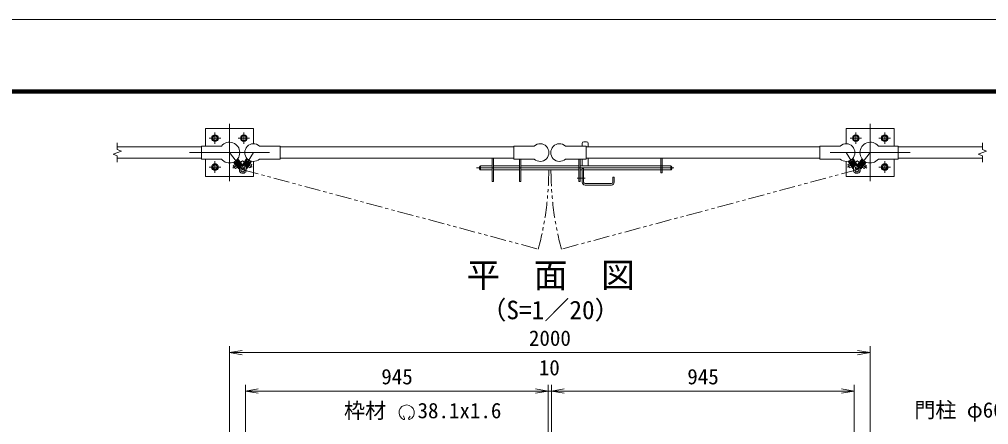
# Model space of a CAD drawing. Units: millimetres, scale not verified. Extents: x -4200 to 4200, y -2970 to 2970.
# Drawn here: x -413 to 2611, y 1707 to 2970 of the extents above; entities that cross this region are included whole.
import ezdxf
from ezdxf.enums import TextEntityAlignment as Align

# ---------------------------------------------------------------- set-up
doc = ezdxf.new("R2010")
doc.units = ezdxf.units.MM
doc.header["$LTSCALE"] = 20
doc.linetypes.add('USER1', pattern=[50.8, 31.75, -6.35, 6.35, -6.35])
doc.linetypes.add('USER2', pattern=[5, 2.5, -0.5, 0.5, -0.5, 0.5, -0.5])
doc.layers.add('0-0_D-TTL-TXT', color=7, linetype='Continuous')
for name, color, linetype, lineweight in [('0-1_D-BMK', 2, 'USER1', 13), ('0-2_D-STR1', 1, 'Continuous', 18), ('0-3_D-STR3', 3, 'Continuous', 13), ('0-4_D-STR-DIM', 7, 'Continuous', 9), ('0-5_0', 3, 'Continuous', 18), ('0-6_D-STR-TXT', 7, 'Continuous', 9), ('0-8_D-TTL', 7, 'Continuous', 9)]:
    doc.layers.add(name, color=color, linetype=linetype, lineweight=lineweight)
doc.styles.add('ＭＳ ゴシック', font='')
doc.styles.get('ＭＳ ゴシック').set_extended_font_data('MS Gothic')

# ---------------------------------------------------------------- blocks, each defined once
blk = doc.blocks.new('_Open')
at = {"layer": '0-5_0', "color": 7, "lineweight": 9}
blk.add_line((-20, 3.33), (0, 0), dxfattribs=at)
blk.add_lwpolyline([(-20, -3.33), (0, 0), (-20, 0)], dxfattribs=at)
blk = doc.blocks.new('M10-平')
at = {"layer": '0-5_0'}
blk.add_lwpolyline([(152.6, -88.1), (152.6, 88.1), (0, 176.2), (-152.6, 88.1), (-152.6, -88.1), (0, -176.2)], close=True, dxfattribs=at)
for radius in [210, 138.5]:
    blk.add_circle((0, 0), radius, dxfattribs=at)

msp = doc.modelspace()

# ---------------------------------------------------------------- linework, layer by layer
at = {"layer": '0-1_D-BMK'}
for p, q in [((241.99, 2465.38), (241.99, 2644.33)), ((2241.99, 2465.38), (2241.99, 2644.33)), ((196.99, 2581.94), (196.99, 2617.77)), ((286.99, 2581.94), (286.99, 2617.77)), ((2196.99, 2581.94), (2196.99, 2617.77)), ((2286.99, 2581.94), (2286.99, 2617.77)), ((179.08, 2599.85), (214.91, 2599.85)), ((269.08, 2599.85), (304.91, 2599.85)), ((2214.91, 2599.85), (2179.08, 2599.85)), ((2304.91, 2599.85), (2269.08, 2599.85)), ((116.99, 2554.85), (366.99, 2554.85)), ((241.99, 2554.85), (283.83, 2501.12)), ((317.39, 2554.85), (283.83, 2501.12)), ((2116.99, 2554.85), (2366.99, 2554.85)), ((2166.59, 2554.85), (2200.15, 2501.12)), ((2241.99, 2554.85), (2200.15, 2501.12)), ((196.99, 2491.94), (196.99, 2527.77)), ((282.56, 2529.03), (253.15, 2506.13)), ((282.33, 2528.95), (312.72, 2509.96)), ((2201.66, 2528.95), (2171.26, 2509.96)), ((2201.42, 2529.03), (2230.83, 2506.13)), ((2286.99, 2491.94), (2286.99, 2527.77)), ((179.08, 2509.85), (214.91, 2509.85)), ((1013.36, 2507.15), (1628.94, 2507.15)), ((2304.91, 2509.85), (2269.08, 2509.85)), ((1326.96, 2474.65), (1352.11, 2474.65))]:
    msp.add_line(p, q, dxfattribs=at)
at = {"layer": '0-1_D-BMK', "linetype": 'USER2'}
for p, q in [((283.83, 2501.12), (1205.85, 2254.07)), ((2200.15, 2501.12), (1278.14, 2254.07))]:
    msp.add_line(p, q, dxfattribs=at)
for centre, start, end in [((283.83, 2501.12), 345, 359.97183), ((2200.15, 2501.12), 180.02817, 195)]:
    msp.add_arc(centre, 954.67, start, end, dxfattribs=at)
at = {"layer": '0-2_D-STR1'}
for p, q in [((154.49, 2572.35), (-108.01, 2572.35)), ((1129.09, 2572.35), (399.89, 2572.35)), ((1354.89, 2572.35), (2084.09, 2572.35)), ((2329.49, 2572.35), (2591.99, 2572.35)), ((154.49, 2537.35), (-108.01, 2537.35)), ((1129.09, 2537.35), (399.89, 2537.35)), ((1354.89, 2537.35), (2084.09, 2537.35)), ((2329.49, 2537.35), (2591.99, 2537.35))]:
    msp.add_line(p, q, dxfattribs=at)
at = {"layer": '0-3_D-STR3'}
for p, q in [((216.84, 2575.2), (154.49, 2575.2)), ((335.89, 2575.2), (399.89, 2575.2)), ((1193.09, 2575.2), (1129.09, 2575.2)), ((1290.89, 2575.2), (1354.89, 2575.2)), ((1342.89, 2583.65), (1342.89, 2575.2)), ((1347.89, 2588.65), (1356.89, 2588.65)), ((1361.89, 2583.65), (1361.89, 2572.35)), ((2148.09, 2575.2), (2084.09, 2575.2)), ((2267.14, 2575.2), (2329.49, 2575.2)), ((260.01, 2518.2), (254.09, 2513.59)), ((260.85, 2504.92), (254.09, 2513.59)), ((270.95, 2504.15), (254.65, 2525.08)), ((272.77, 2505.56), (256.79, 2526.09)), ((258.99, 2526.52), (258.81, 2525.11)), ((258.81, 2525.11), (272.37, 2507.7)), ((265.3, 2531.43), (258.99, 2526.52)), ((261.93, 2524.37), (260.35, 2523.14)), ((262.61, 2520.23), (261.83, 2519.62)), ((269.37, 2511.55), (262.61, 2520.23)), ((265.3, 2531.43), (266.7, 2531.26)), ((282.24, 2512.94), (266.26, 2533.46)), ((268.24, 2529.29), (266.66, 2528.06)), ((266.66, 2528.06), (277.72, 2513.85)), ((266.7, 2531.26), (280.26, 2513.85)), ((283.08, 2515.59), (267.75, 2535.28)), ((269.37, 2511.55), (268.58, 2510.94)), ((279.3, 2515.08), (277.72, 2513.85)), ((282.24, 2512.94), (283.18, 2513.67)), ((282.25, 2514.26), (296.46, 2537.01)), ((284.2, 2513.04), (282.25, 2514.26)), ((284.2, 2513.04), (298.09, 2535.27)), ((297.76, 2532.86), (286.07, 2514.15)), ((288.6, 2514.42), (286.9, 2515.48)), ((298.13, 2529.68), (288.6, 2514.42)), ((295.38, 2510.18), (293.69, 2511.24)), ((294.38, 2506.68), (308.26, 2528.91)), ((306.24, 2527.57), (294.55, 2508.85)), ((296.3, 2505.42), (310.54, 2528.22)), ((298.13, 2529.68), (296.44, 2530.74)), ((297.21, 2513.11), (303.04, 2522.44)), ((298.06, 2512.58), (297.21, 2513.11)), ((299.14, 2533.18), (297.76, 2532.86)), ((305.92, 2528.94), (299.14, 2533.18)), ((306.37, 2507.39), (300.01, 2511.36)), ((303.89, 2521.91), (303.04, 2522.44)), ((312.2, 2516.72), (305.84, 2520.69)), ((305.92, 2528.94), (306.24, 2527.57)), ((306.37, 2507.39), (312.2, 2516.72)), ((1022.39, 2510.65), (1022.39, 2503.65)), ((1025.39, 2513.65), (1061.59, 2513.65)), ((1025.39, 2513.65), (1025.39, 2500.65)), ((1066.09, 2537.35), (1066.09, 2464.65)), ((1066.09, 2513.65), (1147.09, 2513.65)), ((1147.09, 2534.5), (1147.09, 2464.65)), ((1151.59, 2513.65), (1332.39, 2513.65)), ((1336.89, 2534.5), (1336.89, 2464.65)), ((1336.89, 2513.65), (1587.89, 2513.65)), ((1342.89, 2534.5), (1342.89, 2513.65)), ((1361.89, 2537.35), (1361.89, 2513.65)), ((1587.89, 2537.35), (1587.89, 2492.15)), ((1592.39, 2513.65), (1587.89, 2513.65)), ((1592.39, 2537.35), (1592.39, 2492.15)), ((1592.39, 2513.65), (1619.39, 2513.65)), ((1619.39, 2513.65), (1619.39, 2500.65)), ((1622.39, 2510.65), (1622.39, 2503.65)), ((2187.68, 2505.42), (2173.44, 2528.22)), ((2189.61, 2506.68), (2175.72, 2528.91)), ((2177.61, 2507.39), (2183.97, 2511.36)), ((2178.06, 2528.94), (2177.74, 2527.57)), ((2177.74, 2527.57), (2189.43, 2508.85)), ((2178.06, 2528.94), (2184.84, 2533.18)), ((2179.06, 2525.45), (2180.76, 2526.51)), ((2180.09, 2521.91), (2180.94, 2522.44)), ((2180.76, 2526.51), (2190.3, 2511.24)), ((2186.77, 2513.11), (2180.94, 2522.44)), ((2184.84, 2533.18), (2186.22, 2532.86)), ((2185.85, 2529.68), (2187.55, 2530.74)), ((2185.85, 2529.68), (2195.38, 2514.42)), ((2199.78, 2513.04), (2185.9, 2535.27)), ((2185.92, 2512.58), (2186.77, 2513.11)), ((2186.22, 2532.86), (2197.91, 2514.15)), ((2201.73, 2514.26), (2187.52, 2537.01)), ((2188.6, 2510.18), (2190.3, 2511.24)), ((2195.38, 2514.42), (2197.08, 2515.48)), ((2199.78, 2513.04), (2201.73, 2514.26)), ((2201.74, 2512.94), (2200.8, 2513.67)), ((2200.9, 2515.59), (2216.23, 2535.28)), ((2201.74, 2512.94), (2217.73, 2533.46)), ((2217.28, 2531.26), (2203.72, 2513.85)), ((2204.68, 2515.08), (2206.26, 2513.85)), ((2217.32, 2528.06), (2206.26, 2513.85)), ((2222.06, 2524.37), (2211, 2510.17)), ((2211.21, 2505.56), (2227.19, 2526.09)), ((2225.17, 2525.11), (2211.61, 2507.7)), ((2213.03, 2504.15), (2229.33, 2525.08)), ((2214.61, 2511.55), (2221.37, 2520.23)), ((2214.61, 2511.55), (2215.4, 2510.94)), ((2215.74, 2529.29), (2217.32, 2528.06)), ((2218.68, 2531.43), (2217.28, 2531.26)), ((2218.68, 2531.43), (2224.99, 2526.52)), ((2221.37, 2520.23), (2222.16, 2519.62)), ((2222.06, 2524.37), (2223.63, 2523.14)), ((2223.13, 2504.92), (2229.89, 2513.59)), ((2223.97, 2518.2), (2229.89, 2513.59)), ((2224.99, 2526.52), (2225.17, 2525.11)), ((266.77, 2509.53), (260.85, 2504.92)), ((272.77, 2505.56), (270.95, 2504.15)), ((294.38, 2506.68), (296.33, 2505.46)), ((1025.39, 2500.65), (1061.59, 2500.65)), ((1066.09, 2500.65), (1147.09, 2500.65)), ((1151.59, 2500.65), (1332.39, 2500.65)), ((1336.89, 2500.65), (1342.89, 2500.65)), ((1342.89, 2505.65), (1342.89, 2462.65)), ((1342.89, 2505.65), (1347.39, 2505.65)), ((1347.39, 2505.65), (1347.39, 2462.65)), ((1347.39, 2500.65), (1587.89, 2500.65)), ((1592.39, 2500.65), (1587.89, 2500.65)), ((1587.89, 2492.15), (1592.39, 2492.15)), ((1592.39, 2500.65), (1619.39, 2500.65)), ((2189.61, 2506.68), (2187.65, 2505.46)), ((2211, 2510.17), (2212.57, 2508.94)), ((2211.21, 2505.56), (2213.03, 2504.15)), ((2217.21, 2509.53), (2223.13, 2504.92)), ((1351.89, 2458.15), (1433.89, 2458.15)), ((1351.89, 2453.65), (1433.89, 2453.65)), ((1438.39, 2478.65), (1438.39, 2462.65)), ((1438.39, 2478.65), (1442.89, 2478.65)), ((1442.89, 2478.65), (1442.89, 2462.65))]:
    msp.add_line(p, q, dxfattribs=at)
for points in [[(166.99, 2575.2), (166.99, 2629.85), (316.99, 2629.85), (316.99, 2582.35)], [(2316.99, 2575.2), (2316.99, 2629.85), (2166.99, 2629.85), (2166.99, 2582.35)], [(216.84, 2534.5), (154.49, 2534.5), (154.49, 2575.2)], [(335.89, 2534.5), (399.89, 2534.5), (399.89, 2575.2)], [(1193.09, 2534.5), (1129.09, 2534.5), (1129.09, 2575.2)], [(1290.89, 2534.5), (1354.89, 2534.5), (1354.89, 2575.2)], [(2148.09, 2534.5), (2084.09, 2534.5), (2084.09, 2575.2)], [(2267.14, 2534.5), (2329.49, 2534.5), (2329.49, 2575.2)], [(316.99, 2527.36), (316.99, 2479.85), (166.99, 2479.85), (166.99, 2534.5)], [(261.93, 2524.37), (272.99, 2510.17), (271.41, 2508.94)], [(304.92, 2525.45), (303.22, 2526.51), (293.69, 2511.24)], [(1061.59, 2537.35), (1061.59, 2464.65), (1066.09, 2464.65)], [(1151.59, 2534.5), (1151.59, 2464.65), (1147.09, 2464.65)], [(1332.39, 2534.5), (1332.39, 2464.65), (1336.89, 2464.65)], [(2166.99, 2527.36), (2166.99, 2479.85), (2316.99, 2479.85), (2316.99, 2534.5)], [(2177.61, 2507.39), (2171.78, 2516.72), (2178.14, 2520.69)]]:
    msp.add_lwpolyline(points, dxfattribs=at)
for centre in [(283.83, 2501.12), (2200.15, 2501.12)]:
    msp.add_circle(centre, 6.3, dxfattribs=at)
for centre, radius, start, end in [((241.99, 2554.85), 32.35, 218.9806, 141.0194), ((317.39, 2554.85), 27.5, 47.73142, 312.26858), ((1211.59, 2554.85), 27.5, 227.73142, 132.26858), ((1272.39, 2554.85), 27.5, 47.73142, 312.26858), ((1347.89, 2583.65), 5, 90, 180), ((1356.89, 2583.65), 5, 0, 90), ((2166.59, 2554.85), 27.5, 227.73142, 132.26858), ((2241.99, 2554.85), 32.35, 38.9806, 321.0194), ((283.83, 2501.12), 10.8, 97.27686, 18.74636), ((284.21, 2516.92), 5, 217.90819, 259.49832), ((281.83, 2516.8), 5, 277.27686, 328.01161), ((1025.39, 2510.65), 3, 90, 180), ((1619.39, 2510.65), 3, 0, 90), ((2200.15, 2501.12), 10.8, 161.25364, 82.72314), ((2202.15, 2516.8), 5, 211.98839, 262.72314), ((2199.78, 2516.92), 5, 280.50168, 322.09181), ((268.43, 2504.63), 5, 347.17344, 37.90819), ((298.79, 2506.2), 5, 148.01161, 198.74636), ((1025.39, 2503.65), 3, 180, 270), ((1619.39, 2503.65), 3, 270, 0), ((2185.19, 2506.2), 5, 341.25364, 31.98839), ((2215.56, 2504.63), 5, 142.09181, 192.82656), ((1351.89, 2462.65), 9, 180, 270), ((1351.89, 2462.65), 4.5, 180, 270), ((1433.89, 2462.65), 4.5, 270, 0), ((1433.89, 2462.65), 9, 270, 0)]:
    msp.add_arc(centre, radius, start, end, dxfattribs=at)
at = {"layer": '0-4_D-STR-DIM'}
for p, q in [((-108.01, 2564.47), (-108.01, 2584.85)), ((2591.99, 2564.47), (2591.99, 2584.85)), ((-121.22, 2550.04), (-94.79, 2559.66)), ((-108.01, 2545.23), (-121.22, 2550.04)), ((-94.79, 2559.66), (-108.01, 2564.47)), ((-108.01, 2524.85), (-108.01, 2545.23)), ((2578.78, 2550.04), (2605.21, 2559.66)), ((2591.99, 2545.23), (2578.78, 2550.04)), ((2605.21, 2559.66), (2591.99, 2564.47)), ((2591.99, 2524.85), (2591.99, 2545.23)), ((241.99, 1616.61), (241.99, 1951.37)), ((2241.99, 1616.61), (2241.99, 1951.37)), ((281.99, 1931.37), (2201.99, 1931.37)), ((291.99, 1518.37), (291.99, 1831.37)), ((1236.99, 1518.37), (1236.99, 1831.37)), ((1236.99, 1518.37), (1236.99, 1831.37)), ((1246.99, 1518.37), (1246.99, 1831.37)), ((1246.99, 1518.37), (1246.99, 1831.37)), ((2191.99, 1518.37), (2191.99, 1831.37)), ((1196.99, 1811.37), (331.99, 1811.37)), ((1196.99, 1811.37), (1156.99, 1811.37)), ((1236.99, 1811.37), (1246.99, 1811.37)), ((1286.99, 1811.37), (2151.99, 1811.37)), ((1286.99, 1811.37), (1326.99, 1811.37))]:
    msp.add_line(p, q, dxfattribs=at)
at = {"layer": '0-6_D-STR-TXT'}
for p, q in [((788.78, 1725.75), (784.95, 1733.96)), ((801.36, 1725.74), (805.89, 1733.58))]:
    msp.add_line(p, q, dxfattribs=at)
for centre, radius, start, end in [((795.07, 1744.63), 23.75, 292.92895, 245.65759), ((786.32, 1725.29), 2.5, 245.55066, 10.6575), ((803.82, 1725.28), 2.5, 169.34241, 276.63708)]:
    msp.add_arc(centre, radius, start, end, dxfattribs=at)
at = {"layer": '0-8_D-TTL', "color": 2, "lineweight": 18}
msp.add_lwpolyline([(-4200, 2970), (4200, 2970), (4200, -2970), (-4200, -2970)], close=True, dxfattribs=at)
at = {"layer": '0-8_D-TTL'}
for points in [[(-3930, 2750), (3930, 2750), (3930, -2750), (-3930, -2750)], [(-3927.5, 2747.5), (3927.5, 2747.5), (3927.5, -2747.5), (-3927.5, -2747.5)], [(-3925, 2745), (3925, 2745), (3925, -2745), (-3925, -2745)], [(-3922.5, 2742.5), (3922.5, 2742.5), (3922.5, -2742.5), (-3922.5, -2742.5)], [(-3920, 2740), (3920, 2740), (3920, -2740), (-3920, -2740)]]:
    msp.add_lwpolyline(points, close=True, dxfattribs=at)

# ---------------------------------------------------------------- block references
at = {"layer": '0-3_D-STR3', "yscale": 0.05}
for p, xscale, rotation in [((196.99, 2599.85), -0.05, 330), ((286.99, 2599.85), -0.05, 330), ((2196.99, 2599.85), 0.05, 30), ((2286.99, 2599.85), 0.05, 30), ((196.99, 2509.85), -0.05, 330), ((2286.99, 2509.85), 0.05, 30)]:
    msp.add_blockref('M10-平', p, dxfattribs=dict(at, xscale=xscale, rotation=rotation))
at = {"layer": '0-4_D-STR-DIM', "xscale": 2, "yscale": 2, "rotation": 180}
for p in [(241.99, 1931.37), (291.99, 1811.37), (1246.99, 1811.37), (1246.99, 1811.37)]:
    msp.add_blockref('_Open', p, dxfattribs=at)
at = {"layer": '0-4_D-STR-DIM', "xscale": 2, "yscale": 2}
for p in [(2241.99, 1931.37), (1236.99, 1811.37), (1236.99, 1811.37), (2191.99, 1811.37)]:
    msp.add_blockref('_Open', p, dxfattribs=at)

# ---------------------------------------------------------------- texts
at = {"layer": '0-0_D-TTL-TXT', "style": 'ＭＳ ゴシック'}
for s, height, p in [('平\u3000面\u3000図', 76.98, (982.09, 2111.33)), ('（S=1／20）', 57.77, (1027.57, 2018.13))]:
    msp.add_text(s, height=height, dxfattribs=at).set_placement(p, align=Align.BOTTOM_LEFT)
at = {"layer": '0-4_D-STR-DIM', "style": 'ＭＳ ゴシック'}
for s, p in [('2000', (1176.74, 1938.12)), ('10', (1207.59, 1846.12)), ('945', (716.02, 1818.12)), ('945', (1671.02, 1818.12))]:
    msp.add_text(s, height=48.09, dxfattribs=at).set_placement(p, align=Align.BOTTOM_LEFT)
at = {"layer": '0-6_D-STR-TXT', "style": 'ＭＳ ゴシック'}
for s, p in [('枠材 \u300038.1x1.6', (599.56, 1712.32)), ('門柱 φ60.5x2.3', (2379.38, 1714.35))]:
    msp.add_text(s, height=48.09, dxfattribs=at).set_placement(p, align=Align.BOTTOM_LEFT)

doc.saveas('drawing.dxf')
